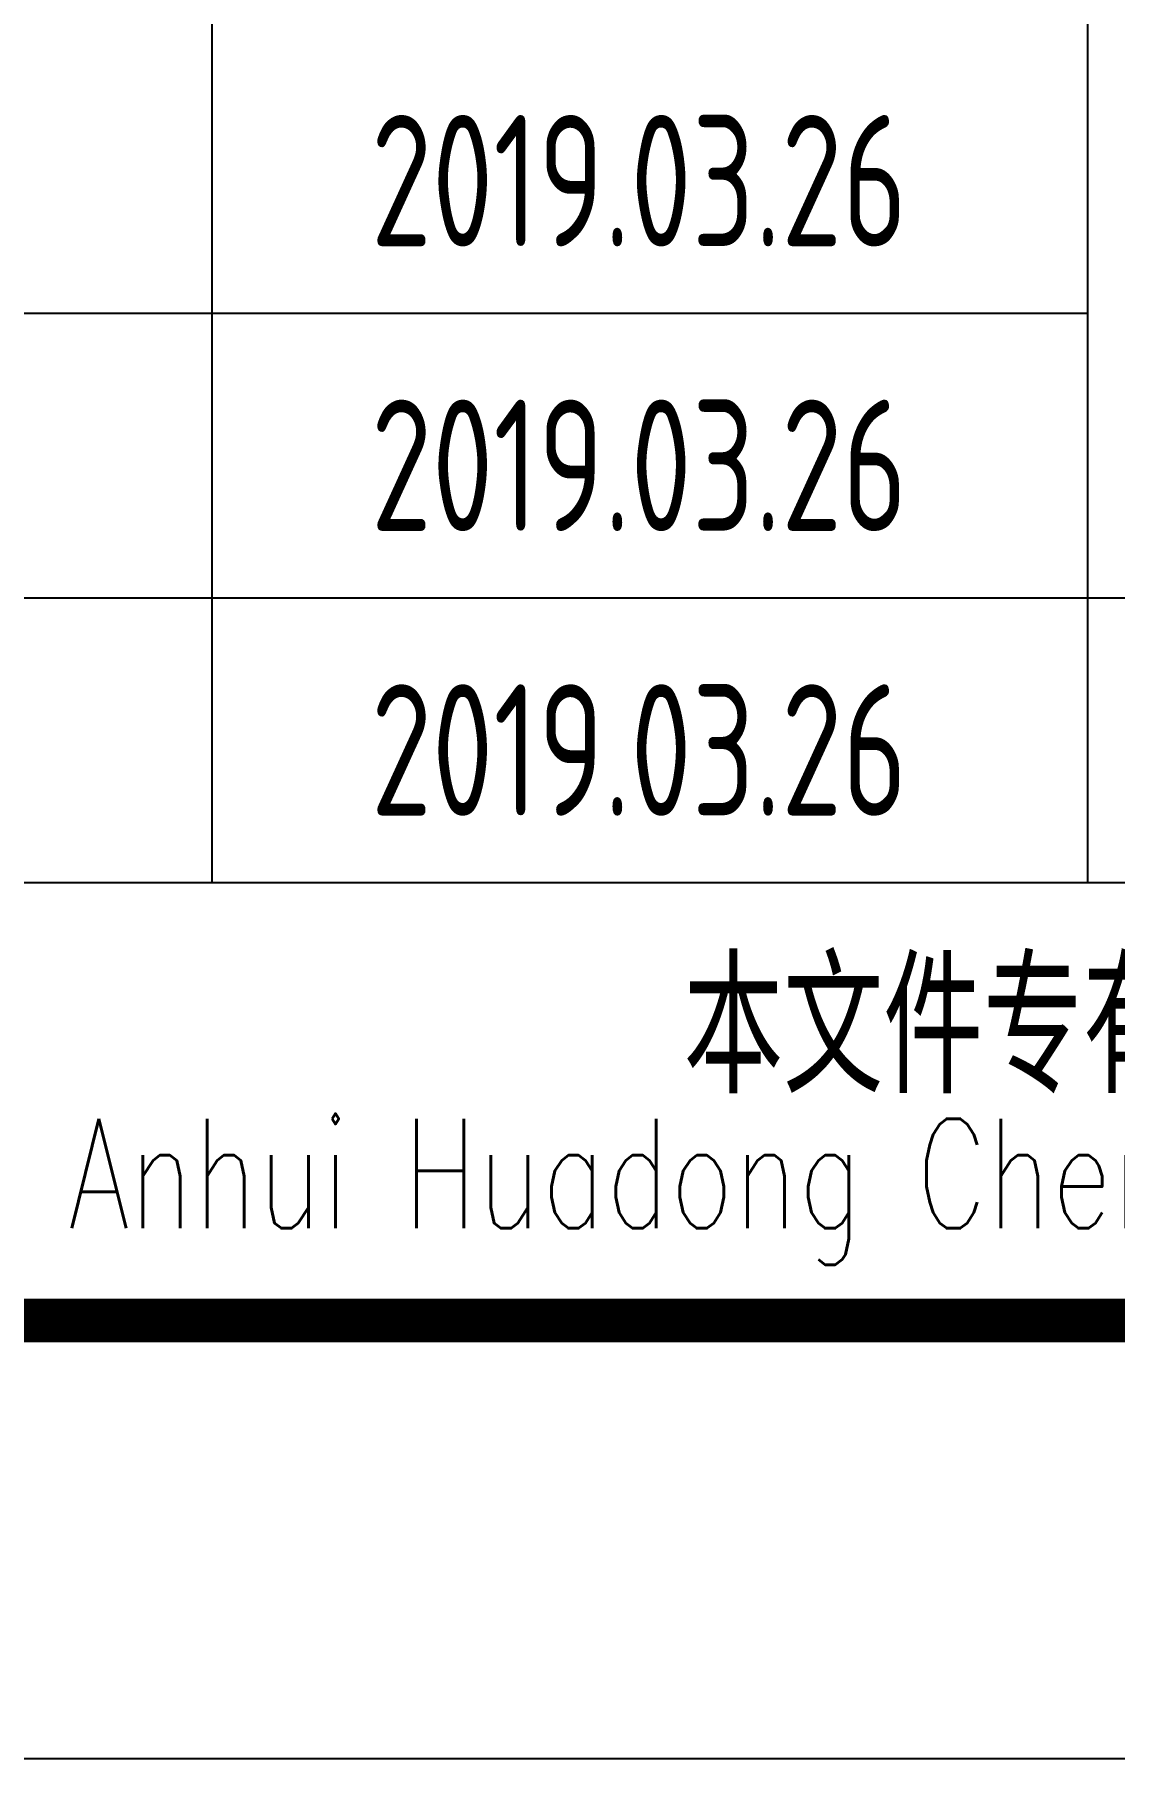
# Model space of a CAD drawing. Extents: x 4554681 to 4680693, y -485691 to -238770.
# Drawn here: x 4656449 to 4658916, y -359784 to -355847 of the extents above; entities that cross this region are included whole.
import ezdxf
from ezdxf.enums import TextEntityAlignment as Align

# ---------------------------------------------------------------- set-up
doc = ezdxf.new("R2010")
doc.units = 0
doc.header["$LTSCALE"] = 1000
doc.header["$MEASUREMENT"] = 0
doc.layers.get('0').update_dxf_attribs({"linetype": 'CONTINUOUS'})
doc.layers.add('PUB_TITLE', color=4, linetype='CONTINUOUS')
doc.styles.add('AHD', font='sceie.shx', dxfattribs={"width": 0.7, "bigfont": 'sceic.shx'})
doc.styles.add('ECEC_TQ', font='txt_l.shx', dxfattribs={"bigfont": 'hztxt_l.shx'})
doc.styles.add('sceie', font='sceie.shx', dxfattribs={"bigfont": 'sceic.shx'})

msp = doc.modelspace()

# ---------------------------------------------------------------- linework, layer by layer
for p, q in [((4656854.8, -357783.9), (4656854.8, -354533.9)), ((4656854.8, -357783.9), (4656854.8, -354533.9)), ((4658854.8, -357783.9), (4658854.8, -354533.9)), ((4658854.8, -357783.9), (4658854.8, -354533.9)), ((4653354.8, -356483.9), (4658854.8, -356483.9)), ((4653354.8, -357133.9), (4658854.8, -357133.9)), ((4658854.8, -357133.9), (4671354.8, -357133.9)), ((4653354.8, -357783.9), (4671354.8, -357783.9)), ((4653354.8, -358783.9), (4671354.8, -358783.9))]:
    msp.add_line(p, q)
at = {"layer": 'PUB_TITLE'}
msp.add_lwpolyline([(4588254.8, -359783.9), (4672354.8, -359783.9), (4672354.8, -300383.9), (4588254.8, -300383.9)], close=True, dxfattribs=at)
at = {"layer": 'PUB_TITLE', "const_width": 100}
msp.add_lwpolyline([(4590754.8, -358783.9), (4671354.8, -358783.9), (4671354.8, -301383.9), (4590754.8, -301383.9)], close=True, dxfattribs=at)

# ---------------------------------------------------------------- texts
for s, height, style, width, p in [('2019.03.26', 300, 'AHD', 0.8, (4657829.6, -356180.6)), ('2019.03.26', 300, 'AHD', 0.8, (4657829.6, -356830.6)), ('2019.03.26', 300, 'AHD', 0.8, (4657829.6, -357480.6)), ('本文件专有权属安徽华东化工医药工程有限责任公司所有,未经许可不得复制或转让给第三方', 300, 'sceie', 0.8, (4662526, -358132.8)), ('The proprietary right of this document belongs to Anhui Huadong Chemical And Medical Engineering  Co.,Ltd.  and any replication or transfer to the 3rd. side is forbidden without its permission. ', 250, 'ECEC_TQ', 0.72, (4662354.8, -358483.9))]:
    msp.add_text(s, height=height, dxfattribs=dict(style=style, width=width)).set_placement(p, align=Align.MIDDLE)

doc.saveas('drawing.dxf')
